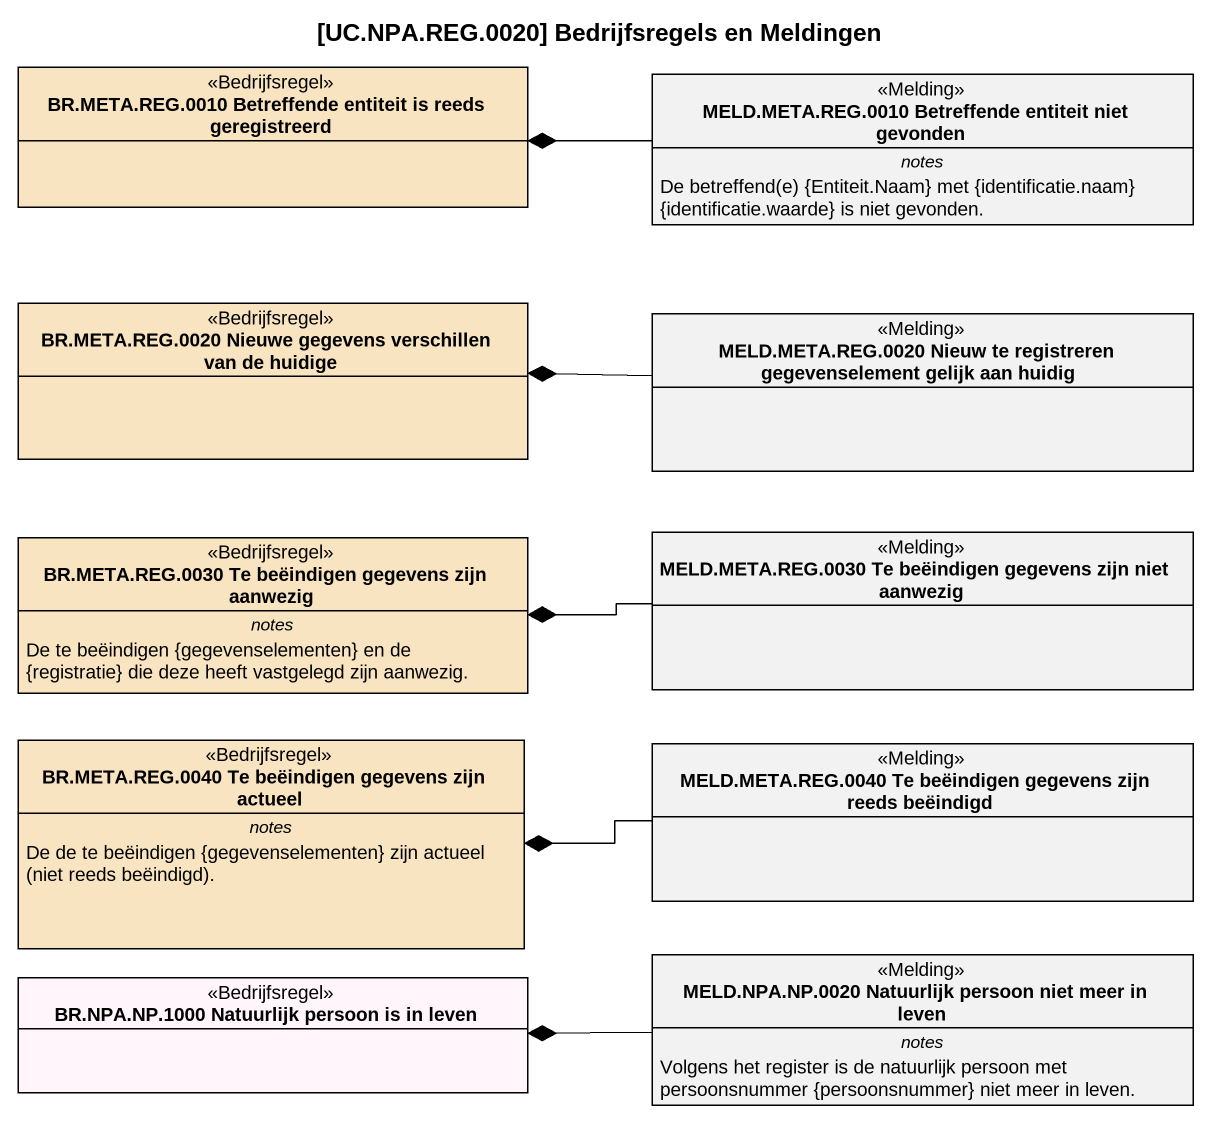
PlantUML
@startuml
title [UC.NPA.REG.0020] Bedrijfsregels en Meldingen
hide circle
hide empty members
class "BR.META.REG.0010 Betreffende entiteit is reeds geregistreerd" as BR_META_REG_0010 <<Bedrijfsregel>> #F8E4C0
class "MELD.META.REG.0010 Betreffende entiteit niet gevonden" as MELD_META_REG_0010 <<Melding>> {
  -- notes --
  {field} De betreffend(e) {Entiteit.Naam} met {identificatie.naam} {identificatie.waarde} is niet gevonden.
}
class "BR.META.REG.0020 Nieuwe gegevens verschillen van de huidige" as BR_META_REG_0020_Nieuwe <<Bedrijfsregel>> #F8E4C0
class "MELD.META.REG.0020 Nieuw te registreren gegevenselement gelijk aan huidig" as MELD_META_REG_0020_Nieuw_te <<Melding>>
class "BR.META.REG.0030 Te beëindigen gegevens zijn aanwezig" as BR_META_REG_0030_Te <<Bedrijfsregel>> #F8E4C0 {
  -- notes --
  De te beëindigen {gegevenselementen} en de {registratie} die deze heeft vastgelegd zijn aanwezig.
}
class "MELD.META.REG.0030 Te beëindigen gegevens zijn niet aanwezig" as MELD_META_REG_0030_Te <<Melding>>
class "BR.META.REG.0040 Te beëindigen gegevens zijn actueel" as BR_META_REG_0040_Te <<Bedrijfsregel>> #F8E4C0 {
  -- notes --
  {field} De de te beëindigen {gegevenselementen} zijn actueel (niet reeds beëindigd).
}
class "MELD.META.REG.0040 Te beëindigen gegevens zijn reeds beëindigd" as MELD_META_REG_0040_Te <<Melding>>
class "BR.NPA.NP.1000 Natuurlijk persoon is in leven" as BR_NPA_NP_1000_Natuurlijk <<Bedrijfsregel>> #FFF5FA
class "MELD.NPA.NP.0020 Natuurlijk persoon niet meer in leven" as MELD_NPA_NP_0020_Natuurlijk <<Melding>> {
  -- notes --
  Volgens het register is de natuurlijk persoon met persoonsnummer {persoonsnummer} niet meer in leven.
}
MELD_META_REG_0010 -left-* BR_META_REG_0010
MELD_META_REG_0020_Nieuw_te -left-* BR_META_REG_0020_Nieuwe
MELD_META_REG_0030_Te -left-* BR_META_REG_0030_Te
MELD_META_REG_0040_Te -left-* BR_META_REG_0040_Te
MELD_NPA_NP_0020_Natuurlijk -left-* BR_NPA_NP_1000_Natuurlijk
@enduml
